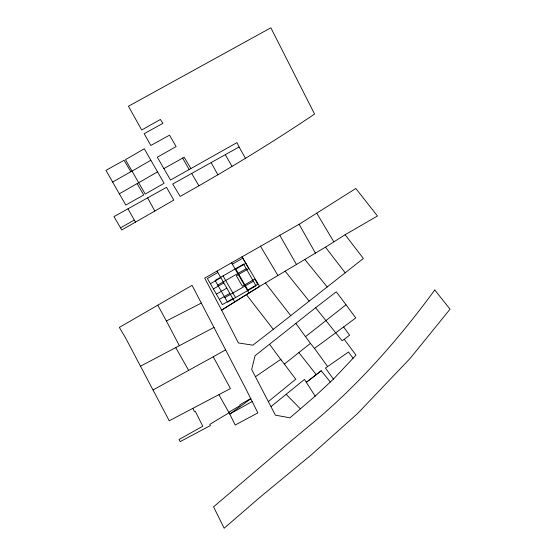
<?xml version="1.0" encoding="UTF-8"?>
<svg xmlns="http://www.w3.org/2000/svg" width="556" height="556" viewBox="0 0 556 556"><rect width="100%" height="100%" fill="white"/><g stroke="black" fill="none" stroke-linecap="round" stroke-linejoin="round"><path stroke-width="0.83" d="M333.433 379.122L356 355.131L344.227 339.32L342.1 340.724L315.62 307.739L255.072 355.694L251.68 369.511L275.394 415.158L289.933 417.827L315.176 396.143L333.433 379.122L325.475 368.058L348.48 352.017L353.074 358.245M271.12 406.512L304.452 379.435L315.176 396.143M268.437 401.488L295.771 379.213L284.373 364.104L310.415 343.386L295.868 323.46M315.62 307.739L336.283 291.803L346.027 304.764L305.473 336.686M273.295 329.36L363.381 258.491L345.116 234.75L325.462 247.156L258.491 287.091L221.587 310.116L238.413 342.948L252.855 345.179L273.295 329.36L246.586 294.875M321.229 370.776L306.314 382.347L321.229 370.776L330.32 382.028M344.227 339.32L349.592 335.192L343.629 326.977L314.467 348.397L310.415 343.386M343.629 326.977L355.757 317.921L346.027 304.764M250.867 398.812L229.76 414.039L235.167 425.027L257.859 412.893L246.023 389.172L192.084 285.332L119.359 327.408L125.628 338.02L169.253 420.781L230.434 388.575L213.268 356.799L225.521 349.884M191.681 173.451L239.073 146.972L236.967 142.621L170.525 180.026L157.299 157.223L176.092 146.589L169.559 135.164L150.815 145.45L144.185 133.69L162.908 123.335L160.371 119.471L141.704 129.993L128.443 106.245L270.862 27.8L314.578 114.056C271.001 143.434 226.014 170.692 180.179 196.407L172.714 184.022L191.681 173.451L198.895 185.767M255.565 376.62L280.69 359.405L284.373 364.104M241.964 256.726L259.61 286.43L221.587 310.116L204.705 278.104L299.107 224.297L355.812 188.463L377.448 216.006L345.116 234.75M218.967 394.816L229.044 412.774L209.841 424.353L210.363 425.583L180.172 441.617L179.046 439.497L202.787 426.237L195.517 411.76L195.107 411.231L194.371 411.475L192.821 408.361M250.714 398.506L240.067 404.698L239.893 405.734L228.787 412.239M157.431 171.929L119.331 193.808L105.96 170.351L124.085 160.281L130.855 171.721L131.981 171.178L150.85 160.253L144.296 148.758L125.468 159.669L145.22 194.086L164.117 183.292L150.85 160.253M154.818 211.051L173.785 200.084L166.536 187.309L113.98 216.611L121.757 229.962L154.818 211.051L147.639 197.908M217.834 272.503L207.388 278.493L222.365 304.598L232.811 298.607M232.352 264.169L242.798 258.179L248.789 268.618L236.356 275.755L242.346 286.194L254.78 279.056L257.775 284.283L247.337 290.274M210.383 283.713L220.829 277.722M235.348 269.389L245.794 263.398M217.737 285.047L246.197 268.715M213.379 288.939L223.825 282.941M216.374 294.159L226.82 288.168M219.37 299.378L229.816 293.387M224.923 297.578L253.383 281.246M163.86 168.607L184.168 157.237L190.875 168.496M112.639 182.055L130.855 171.721M120.534 227.849L134.288 220.058L135.511 222.115M140.55 366.154L214.095 327.373M153.157 389.909L213.268 356.799M252.195 401.515L229.76 414.039L229.044 412.774M157.772 305.174L166.39 320.972L201.328 303.076M286.201 394.406L300.414 408.875M304.827 259.478L327.255 286.993M285.103 271.161L309.101 301.053M298.975 352.719L316.218 374.64M265.462 282.99L290.67 315.593M325.462 247.156L345.227 272.843M269.653 344.366L281.308 360.26M314.467 348.397L327.526 366.404M188.526 370.157L175.731 347.576M316.76 213.191L333.815 241.825M260.43 246.127L277.812 275.331M119.331 193.808L125.809 205.039L143.719 195.003L137.207 183.73M189.13 169.524L182.583 157.974M235.598 268.701L248.052 290.406M231.518 262.717L248.942 293.075M223.067 275.894L235.522 297.592M217 271.05L234.722 301.936M245.398 158.224L239.073 146.972M279.668 235.091L296.397 264.378M225.43 154.915L231.97 166.355M299.107 224.297L315.44 253.112M128.005 208.882L134.288 220.058M211.176 162.699L217.903 174.855M179.282 345.568L166.39 320.972M434.764 289.989C399.486 338.159 359.808 383.501 313.987 421.941C280.148 449.825 246.975 478.452 213.56 506.85L224.158 528.2L260.458 496.862L311.652 454.572L357.494 413.601L410.182 358.342L450.04 309.192L434.764 289.989M243.563 264.135L215.102 280.467L227.557 302.165L256.017 285.833L243.563 264.135"/></g></svg>
